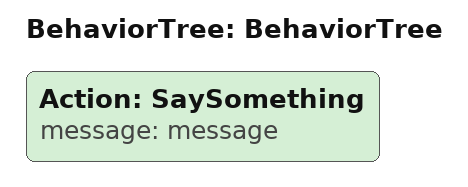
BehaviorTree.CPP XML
<?xml version="1.0"?>
<root main_tree_to_execute="BehaviorTree">
    <BehaviorTree ID="BehaviorTree">
        <Action ID="SaySomething" message="message"/>
    </BehaviorTree>
</root>
